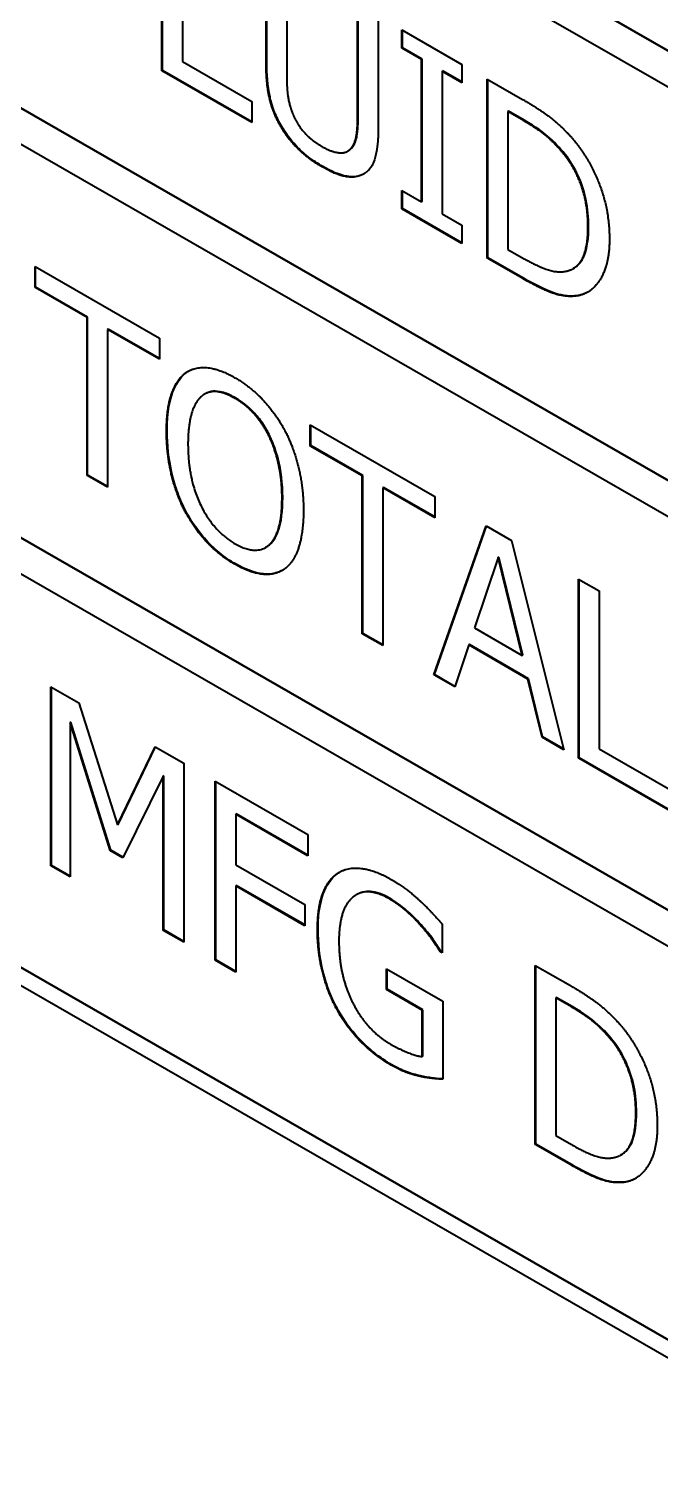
# Model space of a CAD drawing. Header units: millimetres. Extents: x 0 to 4756, y 0 to 3364.
# Drawn here: x 3929.64 to 3933.24, y 2676.1 to 2684.33 of the extents above; entities that cross this region are included whole.
import ezdxf

# ---------------------------------------------------------------- set-up
doc = ezdxf.new("R2010")
doc.units = ezdxf.units.MM
doc.header["$LTSCALE"] = 4
doc.layers.add('가시적인 것(ISO)', color=3, linetype='Continuous', lineweight=40)
doc.layers.add('가시적인 좁은 것(ISO)', color=3, linetype='Continuous', lineweight=35)

msp = doc.modelspace()

# ---------------------------------------------------------------- linework, layer by layer
at = {"layer": '가시적인 것(ISO)'}
for p, q in [((3944.7868, 2677.5812), (3929.0537, 2686.6413)), ((3929.0572, 2686.6434), (3944.7868, 2677.5853)), ((3929.0537, 2686.4369), (3944.7868, 2677.3768)), ((3930.3994, 2684.0912), (3930.3994, 2685.1131)), ((3930.4029, 2684.0932), (3930.4029, 2685.1111)), ((3930.5169, 2685.0455), (3930.5169, 2684.1445)), ((3930.9932, 2684.1335), (3930.9932, 2684.7712)), ((3930.9967, 2684.1356), (3930.9967, 2684.7692)), ((3931.1107, 2684.7036), (3931.1107, 2684.0659)), ((3931.5153, 2683.8295), (3931.5153, 2684.4705)), ((3931.5189, 2683.8316), (3931.5189, 2684.4685)), ((3931.6328, 2684.4029), (3931.6328, 2683.7652)), ((3931.7668, 2684.2214), (3931.7668, 2684.3257)), ((3931.7668, 2684.3257), (3932.1091, 2684.1286)), ((3931.7703, 2684.2234), (3931.7703, 2684.3237)), ((3931.7703, 2684.2234), (3931.7668, 2684.2214)), ((3931.8792, 2684.1566), (3931.7668, 2684.2214)), ((3931.8828, 2684.1587), (3931.7703, 2684.2234)), ((3944.7868, 2675.1286), (3929.0537, 2684.1887)), ((3929.0572, 2684.1907), (3944.7868, 2675.1327)), ((3930.5169, 2684.1445), (3930.9115, 2683.9172)), ((3931.8828, 2684.1587), (3931.8792, 2684.1566)), ((3931.8792, 2683.3434), (3931.8792, 2684.1566)), ((3931.8828, 2683.3454), (3931.8828, 2684.1587)), ((3932.1091, 2684.1286), (3932.1091, 2684.0242)), ((3930.4029, 2684.0932), (3930.3994, 2684.0912)), ((3930.9115, 2683.7963), (3930.3994, 2684.0912)), ((3930.9115, 2683.8004), (3930.4029, 2684.0932)), ((3932.0002, 2684.091), (3931.9967, 2684.089)), ((3932.1091, 2684.0242), (3931.9967, 2684.089)), ((3931.9967, 2684.089), (3931.9967, 2683.2757)), ((3932.1091, 2684.0283), (3932.0002, 2684.091)), ((3932.2545, 2684.0448), (3932.4558, 2683.9289)), ((3932.2545, 2683.0229), (3932.2545, 2684.0448)), ((3929.0537, 2683.9843), (3944.7868, 2674.9242)), ((3932.2581, 2683.0249), (3932.2581, 2684.0428)), ((3930.9115, 2683.9172), (3930.9115, 2683.7963)), ((3932.3755, 2683.8616), (3932.372, 2683.8596)), ((3932.4615, 2683.808), (3932.372, 2683.8596)), ((3932.372, 2683.8596), (3932.372, 2683.0729)), ((3932.4651, 2683.8101), (3932.3755, 2683.8616)), ((3931.463, 2683.6355), (3931.4595, 2683.6335)), ((3931.7668, 2683.3038), (3931.7668, 2683.4081)), ((3931.7668, 2683.4081), (3931.8792, 2683.3434)), ((3931.7703, 2683.3058), (3931.7703, 2683.4061)), ((3931.7703, 2683.3058), (3931.7668, 2683.3038)), ((3932.1091, 2683.1066), (3931.7668, 2683.3038)), ((3932.1091, 2683.1107), (3931.7703, 2683.3058)), ((3931.8828, 2683.3454), (3931.8792, 2683.3434)), ((3931.9967, 2683.2757), (3932.1091, 2683.211)), ((3932.1091, 2683.211), (3932.1091, 2683.1066)), ((3932.372, 2683.0729), (3932.4615, 2683.0213)), ((3929.6752, 2682.8544), (3929.6752, 2682.9753)), ((3929.6752, 2682.9753), (3930.3858, 2682.5661)), ((3932.2581, 2683.0249), (3932.2545, 2683.0229)), ((3932.458, 2682.9058), (3932.2545, 2683.0229)), ((3932.4615, 2682.9078), (3932.2581, 2683.0249)), ((3929.6788, 2682.8564), (3929.6788, 2682.9733)), ((3932.7479, 2682.9649), (3932.7444, 2682.9629)), ((3929.6788, 2682.8564), (3929.6752, 2682.8544)), ((3929.9718, 2682.6836), (3929.6752, 2682.8544)), ((3929.9753, 2682.6857), (3929.6788, 2682.8564)), ((3932.7745, 2682.8095), (3932.771, 2682.8075)), ((3929.9753, 2682.6857), (3929.9718, 2682.6836)), ((3929.9718, 2681.7826), (3929.9718, 2682.6836)), ((3929.9753, 2681.7847), (3929.9753, 2682.6857)), ((3930.0928, 2682.618), (3930.0892, 2682.616)), ((3930.0892, 2682.616), (3930.0892, 2681.715)), ((3930.3858, 2682.4452), (3930.0892, 2682.616)), ((3930.3858, 2682.4493), (3930.0928, 2682.618)), ((3930.3858, 2682.5661), (3930.3858, 2682.4452)), ((3930.5347, 2682.3677), (3930.5312, 2682.3656)), ((3930.6464, 2682.2481), (3930.6428, 2682.2461)), ((3931.2453, 2681.9503), (3931.2453, 2682.0712)), ((3931.2453, 2682.0712), (3931.9559, 2681.662)), ((3931.2488, 2681.9523), (3931.2488, 2682.0691)), ((3931.2488, 2681.9523), (3931.2453, 2681.9503)), ((3931.5418, 2681.7795), (3931.2453, 2681.9503)), ((3931.5454, 2681.7815), (3931.2488, 2681.9523)), ((3929.9753, 2681.7847), (3929.9718, 2681.7826)), ((3930.0892, 2681.715), (3929.9718, 2681.7826)), ((3930.0892, 2681.7191), (3929.9753, 2681.7847)), ((3931.5454, 2681.7815), (3931.5418, 2681.7795)), ((3931.5418, 2680.8785), (3931.5418, 2681.7795)), ((3931.5454, 2680.8805), (3931.5454, 2681.7815)), ((3944.7868, 2672.6759), (3929.0537, 2681.736)), ((3929.0572, 2681.7381), (3944.7868, 2672.68)), ((3931.6629, 2681.7139), (3931.6593, 2681.7119)), ((3931.9559, 2681.5411), (3931.6593, 2681.7119)), ((3931.6593, 2681.7119), (3931.6593, 2680.8108)), ((3931.9559, 2681.5452), (3931.6629, 2681.7139)), ((3931.9559, 2681.662), (3931.9559, 2681.5411)), ((3929.0537, 2681.5317), (3944.7868, 2672.4716)), ((3931.9501, 2680.6434), (3932.2481, 2681.4937)), ((3932.2481, 2681.4937), (3932.3928, 2681.4104)), ((3931.9537, 2680.6454), (3932.2504, 2681.4924)), ((3932.3928, 2681.4104), (3932.6908, 2680.2169)), ((3930.9935, 2681.3732), (3930.99, 2681.3712)), ((3932.3176, 2681.3146), (3932.1815, 2680.9118)), ((3932.3211, 2681.3166), (3932.3176, 2681.3146)), ((3932.4544, 2680.7546), (3932.3176, 2681.3146)), ((3932.4579, 2680.7567), (3932.3211, 2681.3166)), ((3932.7746, 2680.1686), (3932.7746, 2681.1905)), ((3932.7746, 2681.1905), (3932.892, 2681.1229)), ((3932.7781, 2680.1706), (3932.7781, 2681.1885)), ((3932.892, 2681.1229), (3932.892, 2680.2219)), ((3931.5454, 2680.8805), (3931.5418, 2680.8785)), ((3931.6593, 2680.8108), (3931.5418, 2680.8785)), ((3931.6593, 2680.8149), (3931.5454, 2680.8805)), ((3932.1815, 2680.9118), (3932.4544, 2680.7546)), ((3932.1493, 2680.8144), (3932.069, 2680.5749)), ((3932.1528, 2680.8164), (3932.1493, 2680.8144)), ((3932.4866, 2680.6201), (3932.1493, 2680.8144)), ((3932.4902, 2680.6222), (3932.1528, 2680.8164)), ((3932.4579, 2680.7567), (3932.4544, 2680.7546)), ((3931.9537, 2680.6454), (3931.9501, 2680.6434)), ((3932.069, 2680.5749), (3931.9501, 2680.6434)), ((3932.0702, 2680.5783), (3931.9537, 2680.6454)), ((3932.4902, 2680.6222), (3932.4866, 2680.6201)), ((3932.5668, 2680.2882), (3932.4866, 2680.6201)), ((3932.5704, 2680.2903), (3932.4902, 2680.6222)), ((3929.7655, 2679.5543), (3929.7655, 2680.5762)), ((3929.7655, 2680.5762), (3929.9259, 2680.4838)), ((3929.769, 2679.5563), (3929.769, 2680.5742)), ((3929.9259, 2680.4838), (3930.1465, 2679.7878)), ((3929.8786, 2680.3735), (3929.8751, 2680.3715)), ((3930.1036, 2679.6412), (3929.8751, 2680.3715)), ((3929.8751, 2680.3715), (3929.8751, 2679.4912)), ((3930.1071, 2679.6432), (3929.8786, 2680.3735)), ((3932.5704, 2680.2903), (3932.5668, 2680.2882)), ((3932.6908, 2680.2169), (3932.5668, 2680.2882)), ((3932.6896, 2680.2216), (3932.5704, 2680.2903)), ((3930.1465, 2679.7878), (3930.36, 2680.2339)), ((3930.1501, 2679.7899), (3930.362, 2680.2327)), ((3930.36, 2680.2339), (3930.5233, 2680.1398)), ((3932.892, 2680.2219), (3933.2867, 2679.9946)), ((3930.5233, 2680.1398), (3930.5233, 2679.1179)), ((3932.7781, 2680.1706), (3932.7746, 2680.1686)), ((3933.2867, 2679.8737), (3932.7746, 2680.1686)), ((3933.2867, 2679.8778), (3932.7781, 2680.1706)), ((3930.4058, 2680.0658), (3930.1752, 2679.5999)), ((3930.4094, 2680.0679), (3930.4058, 2680.0658)), ((3930.4058, 2679.1855), (3930.4058, 2680.0658)), ((3930.4094, 2679.1876), (3930.4094, 2680.0679)), ((3930.7024, 2679.0148), (3930.7024, 2680.0367)), ((3930.7024, 2680.0367), (3931.231, 2679.7323)), ((3930.7059, 2679.0168), (3930.7059, 2680.0347)), ((3930.8234, 2679.8502), (3930.8198, 2679.8481)), ((3931.231, 2679.6114), (3930.8198, 2679.8481)), ((3930.8198, 2679.8481), (3930.8198, 2679.5599)), ((3931.231, 2679.6155), (3930.8234, 2679.8502)), ((3930.1501, 2679.7899), (3930.1465, 2679.7878)), ((3931.231, 2679.7323), (3931.231, 2679.6114)), ((3930.1071, 2679.6432), (3930.1036, 2679.6412)), ((3930.1752, 2679.5999), (3930.1036, 2679.6412)), ((3930.1768, 2679.6031), (3930.1071, 2679.6432)), ((3929.769, 2679.5563), (3929.7655, 2679.5543)), ((3929.8751, 2679.4912), (3929.7655, 2679.5543)), ((3929.8751, 2679.4952), (3929.769, 2679.5563)), ((3930.8198, 2679.5599), (3931.2138, 2679.3331)), ((3930.8234, 2679.4411), (3930.8198, 2679.439)), ((3931.2138, 2679.2122), (3930.8198, 2679.439)), ((3930.8198, 2679.439), (3930.8198, 2678.9471)), ((3931.2138, 2679.2162), (3930.8234, 2679.4411)), ((3931.5107, 2679.3902), (3931.5072, 2679.3881)), ((3944.7868, 2670.2233), (3929.0537, 2679.2834)), ((3929.0572, 2679.2854), (3944.7868, 2670.2274)), ((3931.2138, 2679.3331), (3931.2138, 2679.2122)), ((3944.8752, 2670.0702), (3928.9653, 2679.2321)), ((3930.4094, 2679.1876), (3930.4058, 2679.1855)), ((3930.5233, 2679.122), (3930.4094, 2679.1876)), ((3931.8785, 2679.2161), (3931.8749, 2679.2141)), ((3931.9967, 2679.2218), (3931.9967, 2679.0578)), ((3930.5233, 2679.1179), (3930.4058, 2679.1855)), ((3931.9902, 2679.0656), (3931.9867, 2679.0636)), ((3931.9967, 2679.0578), (3931.9867, 2679.0636)), ((3931.9967, 2679.0619), (3931.9902, 2679.0656)), ((3930.7059, 2679.0168), (3930.7024, 2679.0148)), ((3930.8198, 2678.9471), (3930.7024, 2679.0148)), ((3930.8198, 2678.9512), (3930.7059, 2679.0168)), ((3931.6794, 2678.8472), (3931.6794, 2678.9664)), ((3931.6794, 2678.9664), (3932.0003, 2678.7816)), ((3931.6829, 2678.8492), (3931.6829, 2678.9644)), ((3932.5274, 2677.9638), (3932.5274, 2678.9857)), ((3932.5274, 2678.9857), (3932.7287, 2678.8698)), ((3932.531, 2677.9658), (3932.531, 2678.9837)), ((3931.6829, 2678.8492), (3931.6794, 2678.8472)), ((3931.8842, 2678.7292), (3931.6794, 2678.8472)), ((3931.8878, 2678.7312), (3931.6829, 2678.8492)), ((3932.0003, 2678.7816), (3932.0003, 2678.3353)), ((3932.6484, 2678.8025), (3932.6449, 2678.8005)), ((3932.6449, 2678.8005), (3932.6449, 2678.0137)), ((3932.7344, 2678.7489), (3932.6449, 2678.8005)), ((3932.738, 2678.7509), (3932.6484, 2678.8025)), ((3931.8878, 2678.7312), (3931.8842, 2678.7292)), ((3931.8842, 2678.465), (3931.8842, 2678.7292)), ((3931.8878, 2678.4671), (3931.8878, 2678.7312)), ((3931.8878, 2678.4671), (3931.8842, 2678.465)), ((3932.531, 2677.9658), (3932.5274, 2677.9638)), ((3932.7309, 2677.8466), (3932.5274, 2677.9638)), ((3932.7344, 2677.8487), (3932.531, 2677.9658)), ((3932.6449, 2678.0137), (3932.7344, 2677.9622)), ((3933.0208, 2677.9058), (3933.0173, 2677.9038)), ((3933.0474, 2677.7504), (3933.0439, 2677.7484))]:
    msp.add_line(p, q, dxfattribs=at)
for points, degree in [([(3931.0777, 2683.7735), (3931.0311, 2683.8533), (3930.9932, 2684.0242), (3930.9932, 2684.1335)], 2), ([(3931.1107, 2684.0659), (3931.1107, 2683.9947), (3931.1264, 2683.8895), (3931.1486, 2683.8378)], 2), ([(3932.4558, 2683.9289), (3932.5804, 2683.8572), (3932.7223, 2683.7324), (3932.7724, 2683.6655)], 2), ([(3931.1486, 2683.8378), (3931.1723, 2683.7828), (3931.2539, 2683.6935), (3931.3126, 2683.6597)], 2), ([(3931.4774, 2683.6485), (3931.4996, 2683.6746), (3931.5153, 2683.7608), (3931.5153, 2683.8295)], 2), ([(3932.6951, 2683.6123), (3932.6478, 2683.6718), (3932.5411, 2683.7622), (3932.4615, 2683.808)], 2), ([(3931.3126, 2683.5438), (3931.2346, 2683.5887), (3931.1185, 2683.7028), (3931.0777, 2683.7735)], 2), ([(3931.6328, 2683.7652), (3931.6328, 2683.6584), (3931.5956, 2683.5274), (3931.5483, 2683.5025)], 2), ([(3931.3126, 2683.6597), (3931.3678, 2683.628), (3931.4537, 2683.6207), (3931.4774, 2683.6485)], 2), ([(3931.463, 2683.6355), (3931.4697, 2683.6393), (3931.4756, 2683.6443), (3931.4809, 2683.6505)], 3), ([(3932.7724, 2683.6655), (3932.8576, 2683.5509), (3932.9515, 2683.2808), (3932.9515, 2683.1317)], 2), ([(3932.829, 2683.2039), (3932.829, 2683.3215), (3932.7617, 2683.5267), (3932.6951, 2683.6123)], 2), ([(3931.5483, 2683.5025), (3931.506, 2683.4788), (3931.3943, 2683.4968), (3931.3126, 2683.5438)], 2), ([(3931.5538, 2683.5056), (3931.5531, 2683.5052), (3931.5525, 2683.5049), (3931.5518, 2683.5045)], 3), ([(3932.7058, 2682.9485), (3932.7674, 2682.9611), (3932.829, 2683.0846), (3932.829, 2683.2039)], 2), ([(3932.9515, 2683.1317), (3932.9515, 2682.9917), (3932.8533, 2682.823), (3932.771, 2682.8075)], 2), ([(3932.4615, 2683.0213), (3932.5396, 2682.9763), (3932.6578, 2682.9373), (3932.7058, 2682.9485)], 2), ([(3932.771, 2682.8075), (3932.7036, 2682.7974), (3932.5654, 2682.8439), (3932.458, 2682.9058)], 2), ([(3932.8281, 2682.8288), (3932.8118, 2682.8197), (3932.7939, 2682.8132), (3932.7745, 2682.8095)], 3), ([(3930.5312, 2682.3656), (3930.5828, 2682.4039), (3930.7267, 2682.3913), (3930.8155, 2682.3402)], 2), ([(3930.4252, 2682.0325), (3930.4252, 2682.1609), (3930.4803, 2682.3245), (3930.5312, 2682.3656)], 2), ([(3930.5347, 2682.3677), (3930.5394, 2682.3711), (3930.5441, 2682.3743), (3930.549, 2682.3772)], 3), ([(3930.8155, 2682.3402), (3930.9058, 2682.2882), (3931.0505, 2682.132), (3931.1006, 2682.0377)], 2), ([(3930.8163, 2682.2222), (3930.7525, 2682.2589), (3930.6565, 2682.2628), (3930.62, 2682.2292)], 2), ([(3930.62, 2682.2292), (3930.5849, 2682.1972), (3930.5477, 2682.0613), (3930.5477, 2681.962)], 2), ([(3931.0118, 2682.0036), (3930.9767, 2682.0768), (3930.8779, 2682.1867), (3930.8163, 2682.2222)], 2), ([(3930.5305, 2681.5785), (3930.4796, 2681.6757), (3930.4252, 2681.9066), (3930.4252, 2682.0325)], 2), ([(3931.0841, 2681.653), (3931.0841, 2681.7541), (3931.0462, 2681.9324), (3931.0118, 2682.0036)], 2), ([(3931.1006, 2682.0377), (3931.1508, 2681.9409), (3931.2066, 2681.71), (3931.2066, 2681.5825)], 2), ([(3930.5477, 2681.962), (3930.5477, 2681.7607), (3930.6938, 2681.4629), (3930.8163, 2681.3924)], 2), ([(3930.8155, 2681.2752), (3930.726, 2681.3268), (3930.5828, 2681.4796), (3930.5305, 2681.5785)], 2), ([(3930.8163, 2681.3924), (3930.9387, 2681.3218), (3931.0841, 2681.4518), (3931.0841, 2681.653)], 2), ([(3931.2066, 2681.5825), (3931.2066, 2681.4583), (3931.1522, 2681.2884), (3931.1006, 2681.2502)], 2), ([(3931.1006, 2681.2502), (3931.0462, 2681.2103), (3930.9022, 2681.2253), (3930.8155, 2681.2752)], 2), ([(3931.4022, 2679.512), (3931.4559, 2679.5481), (3931.6135, 2679.5302), (3931.7073, 2679.4762)], 2), ([(3931.4057, 2679.514), (3931.4083, 2679.5157), (3931.4109, 2679.5174), (3931.4135, 2679.519)], 3), ([(3931.2861, 2679.1904), (3931.2861, 2679.3138), (3931.3463, 2679.4746), (3931.4022, 2679.512)], 2), ([(3931.7073, 2679.4762), (3931.7524, 2679.4502), (3931.8341, 2679.3883), (3931.8713, 2679.3536)], 2), ([(3931.6937, 2679.3665), (3931.5662, 2679.4399), (3931.4086, 2679.3087), (3931.4086, 2679.124)], 2), ([(3931.8749, 2679.2141), (3931.8391, 2679.2554), (3931.7467, 2679.3359), (3931.6937, 2679.3665)], 2), ([(3931.8713, 2679.3536), (3931.9014, 2679.3263), (3931.9745, 2679.2478), (3931.9967, 2679.2218)], 2), ([(3931.4015, 2678.7256), (3931.3456, 2678.8257), (3931.2861, 2679.0604), (3931.2861, 2679.1904)], 2), ([(3931.9867, 2679.0636), (3931.9645, 2679.0987), (3931.9179, 2679.1661), (3931.8749, 2679.2141)], 2), ([(3931.4086, 2679.124), (3931.4086, 2679.0213), (3931.4502, 2678.8433), (3931.4896, 2678.7677)], 2), ([(3932.7287, 2678.8698), (3932.8533, 2678.798), (3932.9952, 2678.6733), (3933.0453, 2678.6063)], 2), ([(3931.7066, 2678.4166), (3931.6128, 2678.4706), (3931.4573, 2678.6264), (3931.4015, 2678.7256)], 2), ([(3931.4896, 2678.7677), (3931.5275, 2678.6928), (3931.635, 2678.5754), (3931.7023, 2678.5367)], 2), ([(3932.968, 2678.5532), (3932.9207, 2678.6127), (3932.814, 2678.7031), (3932.7344, 2678.7489)], 2), ([(3931.7023, 2678.5367), (3931.7517, 2678.5082), (3931.8506, 2678.4679), (3931.8842, 2678.465)], 2), ([(3933.1019, 2678.1448), (3933.1019, 2678.2624), (3933.0346, 2678.4676), (3932.968, 2678.5532)], 2), ([(3933.0453, 2678.6063), (3933.1305, 2678.4918), (3933.2244, 2678.2216), (3933.2244, 2678.0726)], 2), ([(3931.8699, 2678.3524), (3931.8262, 2678.3626), (3931.756, 2678.3881), (3931.7066, 2678.4166)], 2), ([(3932.0003, 2678.3353), (3931.9781, 2678.3365), (3931.9021, 2678.3446), (3931.8699, 2678.3524)], 2), ([(3932.9787, 2677.8894), (3933.0403, 2677.902), (3933.1019, 2678.0255), (3933.1019, 2678.1448)], 2), ([(3933.2244, 2678.0726), (3933.2244, 2677.9326), (3933.1262, 2677.7639), (3933.0439, 2677.7484)], 2), ([(3932.7344, 2677.9622), (3932.8125, 2677.9172), (3932.9307, 2677.8781), (3932.9787, 2677.8894)], 2), ([(3933.0439, 2677.7484), (3932.9765, 2677.7383), (3932.8383, 2677.7848), (3932.7309, 2677.8466)], 2), ([(3933.101, 2677.7697), (3933.0847, 2677.7606), (3933.0668, 2677.7541), (3933.0474, 2677.7504)], 3)]:
    msp.add_open_spline(points, degree=degree, dxfattribs=at)
for points, knots in [([(3931.0812, 2683.7755), (3931.0659, 2683.8019), (3931.0526, 2683.8289), (3931.0267, 2683.8943), (3931.0193, 2683.9246), (3931.001, 2684.007), (3930.9967, 2684.0756), (3930.9967, 2684.1356)], [-0.06277013, -0.06277013, -0.06277013, -0.06277013, -0.05478899, -0.05478899, -0.04400046, -0.04400046, 0, 0, 0, 0]), ([(3931.4809, 2683.6505), (3931.5017, 2683.675), (3931.5083, 2683.705), (3931.5171, 2683.7532), (3931.5189, 2683.794), (3931.5189, 2683.8316)], [-0.03963328, -0.03963328, -0.03963328, -0.03963328, -0.02752855, -0.02752855, 0, 0, 0, 0]), ([(3932.6986, 2683.6143), (3932.6671, 2683.654), (3932.6336, 2683.6889), (3932.5761, 2683.7376), (3932.5357, 2683.7694), (3932.4651, 2683.8101)], [-0.1576458, -0.1576458, -0.1576458, -0.1576458, -0.059904, -0.059904, 0, 0, 0, 0]), ([(3931.3162, 2683.5458), (3931.2884, 2683.5618), (3931.2601, 2683.5803), (3931.2086, 2683.6206), (3931.1852, 2683.6416), (3931.132, 2683.6984), (3931.1047, 2683.7348), (3931.0812, 2683.7755)], [-0.07265851, -0.07265851, -0.07265851, -0.07265851, -0.04900249, -0.04900249, -0.02818557, -0.02818557, 0, 0, 0, 0]), ([(3932.8325, 2683.2059), (3932.8325, 2683.2536), (3932.8284, 2683.3045), (3932.808, 2683.4015), (3932.7937, 2683.447), (3932.7529, 2683.5358), (3932.728, 2683.5766), (3932.6986, 2683.6143)], [-0.09412968, -0.09412968, -0.09412968, -0.09412968, -0.0591507, -0.0591507, -0.029243, -0.029243, 0, 0, 0, 0]), ([(3931.5518, 2683.5045), (3931.5379, 2683.4967), (3931.5227, 2683.4915), (3931.4855, 2683.4859), (3931.467, 2683.4877), (3931.4108, 2683.4967), (3931.3616, 2683.5196), (3931.3162, 2683.5458)], [-0.06002364, -0.06002364, -0.06002364, -0.06002364, -0.05048049, -0.05048049, -0.03855798, -0.03855798, 0, 0, 0, 0]), ([(3932.7479, 2682.9649), (3932.7542, 2682.9686), (3932.7603, 2682.9728), (3932.7863, 2682.9951), (3932.7983, 2683.0167), (3932.826, 2683.0792), (3932.8325, 2683.1427), (3932.8325, 2683.2059)], [-0.0664739, -0.0664739, -0.0664739, -0.0664739, -0.0620903, -0.0620903, -0.04638943, -0.04638943, 0, 0, 0, 0]), ([(3932.7745, 2682.8095), (3932.7123, 2682.8002), (3932.6629, 2682.8143), (3932.583, 2682.8412), (3932.5174, 2682.8756), (3932.4615, 2682.9078)], [-0.06880073, -0.06880073, -0.06880073, -0.06880073, -0.04741805, -0.04741805, 0, 0, 0, 0]), ([(3930.4287, 2682.0345), (3930.4287, 2682.1527), (3930.4462, 2682.2178), (3930.4771, 2682.3019), (3930.5014, 2682.3407), (3930.5347, 2682.3677)], [-0.07927906, -0.07927906, -0.07927906, -0.07927906, -0.04411855, -0.04411855, 0, 0, 0, 0]), ([(3930.8198, 2682.2242), (3930.7965, 2682.2376), (3930.7732, 2682.2485), (3930.7242, 2682.2632), (3930.7051, 2682.2637), (3930.6751, 2682.261), (3930.66, 2682.256), (3930.6464, 2682.2481)], [-0.05013354, -0.05013354, -0.05013354, -0.05013354, -0.03915095, -0.03915095, -0.02635267, -0.02635267, -0.0098448, -0.0098448, -0.0098448, -0.0098448]), ([(3931.0153, 2682.0056), (3931.003, 2682.0314), (3930.9889, 2682.0562), (3930.9573, 2682.103), (3930.9404, 2682.124), (3930.8895, 2682.1776), (3930.855, 2682.204), (3930.8198, 2682.2242)], [-0.06392344, -0.06392344, -0.06392344, -0.06392344, -0.04668159, -0.04668159, -0.0298476, -0.0298476, 0, 0, 0, 0]), ([(3930.534, 2681.5805), (3930.5166, 2681.6139), (3930.5017, 2681.6479), (3930.4754, 2681.7195), (3930.4646, 2681.7566), (3930.4362, 2681.8771), (3930.4287, 2681.9585), (3930.4287, 2682.0345)], [-0.1025481, -0.1025481, -0.1025481, -0.1025481, -0.0800779, -0.0800779, -0.0557712, -0.0557712, 0, 0, 0, 0]), ([(3931.0877, 2681.6551), (3931.0877, 2681.7391), (3931.0779, 2681.8111), (3931.0509, 2681.9186), (3931.036, 2681.9629), (3931.0153, 2682.0056)], [-0.07129885, -0.07129885, -0.07129885, -0.07129885, -0.02860009, -0.02860009, 0, 0, 0, 0]), ([(3930.8191, 2681.2772), (3930.7874, 2681.2955), (3930.7557, 2681.317), (3930.6958, 2681.3663), (3930.6681, 2681.3931), (3930.6002, 2681.4704), (3930.5644, 2681.523), (3930.534, 2681.5805)], [-0.09093446, -0.09093446, -0.09093446, -0.09093446, -0.06411402, -0.06411402, -0.03908731, -0.03908731, 0, 0, 0, 0]), ([(3930.9935, 2681.3732), (3930.9967, 2681.375), (3930.9997, 2681.377), (3931.0313, 2681.3991), (3931.049, 2681.4292), (3931.0811, 2681.5147), (3931.0877, 2681.5849), (3931.0877, 2681.6551)], [-0.08391735, -0.08391735, -0.08391735, -0.08391735, -0.08085681, -0.08085681, -0.05145574, -0.05145574, 0, 0, 0, 0]), ([(3931.0859, 2681.2404), (3931.0732, 2681.2333), (3931.0598, 2681.2279), (3931.0173, 2681.217), (3930.9925, 2681.2183), (3930.9272, 2681.2251), (3930.8737, 2681.2458), (3930.8191, 2681.2772)], [-0.06686054, -0.06686054, -0.06686054, -0.06686054, -0.05988371, -0.05988371, -0.04632861, -0.04632861, 0, 0, 0, 0]), ([(3931.2897, 2679.1924), (3931.2897, 2679.3034), (3931.3079, 2679.3696), (3931.3448, 2679.4557), (3931.3709, 2679.4907), (3931.4057, 2679.514)], [-0.08477293, -0.08477293, -0.08477293, -0.08477293, -0.04339478, -0.04339478, 0, 0, 0, 0]), ([(3931.6972, 2679.3685), (3931.6781, 2679.3795), (3931.6589, 2679.3887), (3931.6223, 2679.4016), (3931.605, 2679.4055), (3931.559, 2679.4091), (3931.5333, 2679.4031), (3931.5107, 2679.3902)], [-0.19072632, -0.19072632, -0.19072632, -0.19072632, -0.16422794, -0.16422794, -0.13916, -0.13916, -0.09508178, -0.09508178, -0.09508178, -0.09508178]), ([(3931.8785, 2679.2161), (3931.8472, 2679.2522), (3931.8152, 2679.2814), (3931.764, 2679.3259), (3931.7307, 2679.3492), (3931.6972, 2679.3685)], [-0.04479022, -0.04479022, -0.04479022, -0.04479022, -0.02837861, -0.02837861, 0, 0, 0, 0]), ([(3931.405, 2678.7277), (3931.386, 2678.7617), (3931.3696, 2678.7966), (3931.3385, 2678.8757), (3931.327, 2678.915), (3931.2976, 2679.0311), (3931.2897, 2679.1148), (3931.2897, 2679.1924)], [-0.09310878, -0.09310878, -0.09310878, -0.09310878, -0.07687464, -0.07687464, -0.05694028, -0.05694028, 0, 0, 0, 0]), ([(3931.9902, 2679.0656), (3931.9755, 2679.0889), (3931.9603, 2679.1119), (3931.9267, 2679.1605), (3931.9023, 2679.1895), (3931.8785, 2679.2161)], [-0.0416334, -0.0416334, -0.0416334, -0.0416334, -0.02229884, -0.02229884, 0, 0, 0, 0]), ([(3931.7101, 2678.4186), (3931.6762, 2678.4381), (3931.6424, 2678.4609), (3931.5782, 2678.5121), (3931.5474, 2678.5403), (3931.4755, 2678.6178), (3931.4376, 2678.6698), (3931.405, 2678.7277)], [-0.0951454, -0.0951454, -0.0951454, -0.0951454, -0.0664999, -0.0664999, -0.03983799, -0.03983799, 0, 0, 0, 0]), ([(3932.9715, 2678.5552), (3932.94, 2678.5948), (3932.9065, 2678.6298), (3932.849, 2678.6784), (3932.8086, 2678.7103), (3932.738, 2678.7509)], [-0.1576458, -0.1576458, -0.1576458, -0.1576458, -0.059904, -0.059904, 0, 0, 0, 0]), ([(3933.1054, 2678.1468), (3933.1054, 2678.1945), (3933.1013, 2678.2454), (3933.0809, 2678.3424), (3933.0666, 2678.3879), (3933.0258, 2678.4767), (3933.0009, 2678.5175), (3932.9715, 2678.5552)], [-0.09412968, -0.09412968, -0.09412968, -0.09412968, -0.0591507, -0.0591507, -0.029243, -0.029243, 0, 0, 0, 0]), ([(3931.8734, 2678.3544), (3931.8475, 2678.3605), (3931.8212, 2678.3677), (3931.7676, 2678.3872), (3931.7375, 2678.4029), (3931.7101, 2678.4186)], [-0.04611182, -0.04611182, -0.04611182, -0.04611182, -0.02323585, -0.02323585, 0, 0, 0, 0]), ([(3932.0003, 2678.3375), (3931.9779, 2678.3389), (3931.9491, 2678.342), (3931.9209, 2678.345), (3931.897, 2678.3487), (3931.8734, 2678.3544)], [-0.02580351, -0.02580351, -0.02580351, -0.02580351, -0.02082006, -0.02082006, 0, 0, 0, 0]), ([(3933.0208, 2677.9058), (3933.0271, 2677.9095), (3933.0332, 2677.9137), (3933.0592, 2677.936), (3933.0712, 2677.9576), (3933.0989, 2678.0201), (3933.1054, 2678.0836), (3933.1054, 2678.1468)], [-0.0664739, -0.0664739, -0.0664739, -0.0664739, -0.0620903, -0.0620903, -0.04638943, -0.04638943, 0, 0, 0, 0]), ([(3933.0474, 2677.7504), (3932.9852, 2677.7411), (3932.9358, 2677.7552), (3932.8559, 2677.7821), (3932.7903, 2677.8165), (3932.7344, 2677.8487)], [-0.06880073, -0.06880073, -0.06880073, -0.06880073, -0.04741805, -0.04741805, 0, 0, 0, 0])]:
    msp.add_open_spline(points, degree=3, knots=knots, dxfattribs=at)
at = {"layer": '가시적인 좁은 것(ISO)'}
for p, q in [((3930.9967, 2684.1356), (3930.9932, 2684.1335)), ((3931.5189, 2683.8316), (3931.5153, 2683.8295)), ((3932.4651, 2683.8101), (3932.4615, 2683.808)), ((3931.0812, 2683.7755), (3931.0777, 2683.7735)), ((3931.4809, 2683.6505), (3931.4774, 2683.6485)), ((3932.6986, 2683.6143), (3932.6951, 2683.6123)), ((3931.3162, 2683.5458), (3931.3126, 2683.5438)), ((3931.5518, 2683.5045), (3931.5483, 2683.5025)), ((3932.8325, 2683.2059), (3932.829, 2683.2039)), ((3932.4615, 2682.9078), (3932.458, 2682.9058)), ((3930.8198, 2682.2242), (3930.8163, 2682.2222)), ((3930.4287, 2682.0345), (3930.4252, 2682.0325)), ((3931.0153, 2682.0056), (3931.0118, 2682.0036)), ((3930.534, 2681.5805), (3930.5305, 2681.5785)), ((3931.0877, 2681.6551), (3931.0841, 2681.653)), ((3930.8191, 2681.2772), (3930.8155, 2681.2752)), ((3931.4057, 2679.514), (3931.4022, 2679.512)), ((3931.6972, 2679.3685), (3931.6937, 2679.3665)), ((3931.2897, 2679.1924), (3931.2861, 2679.1904)), ((3931.405, 2678.7277), (3931.4015, 2678.7256)), ((3932.738, 2678.7509), (3932.7344, 2678.7489)), ((3932.9715, 2678.5552), (3932.968, 2678.5532)), ((3931.7101, 2678.4186), (3931.7066, 2678.4166)), ((3931.8734, 2678.3544), (3931.8699, 2678.3524)), ((3933.1054, 2678.1468), (3933.1019, 2678.1448)), ((3932.7344, 2677.8487), (3932.7309, 2677.8466))]:
    msp.add_line(p, q, dxfattribs=at)

doc.saveas('drawing.dxf')
